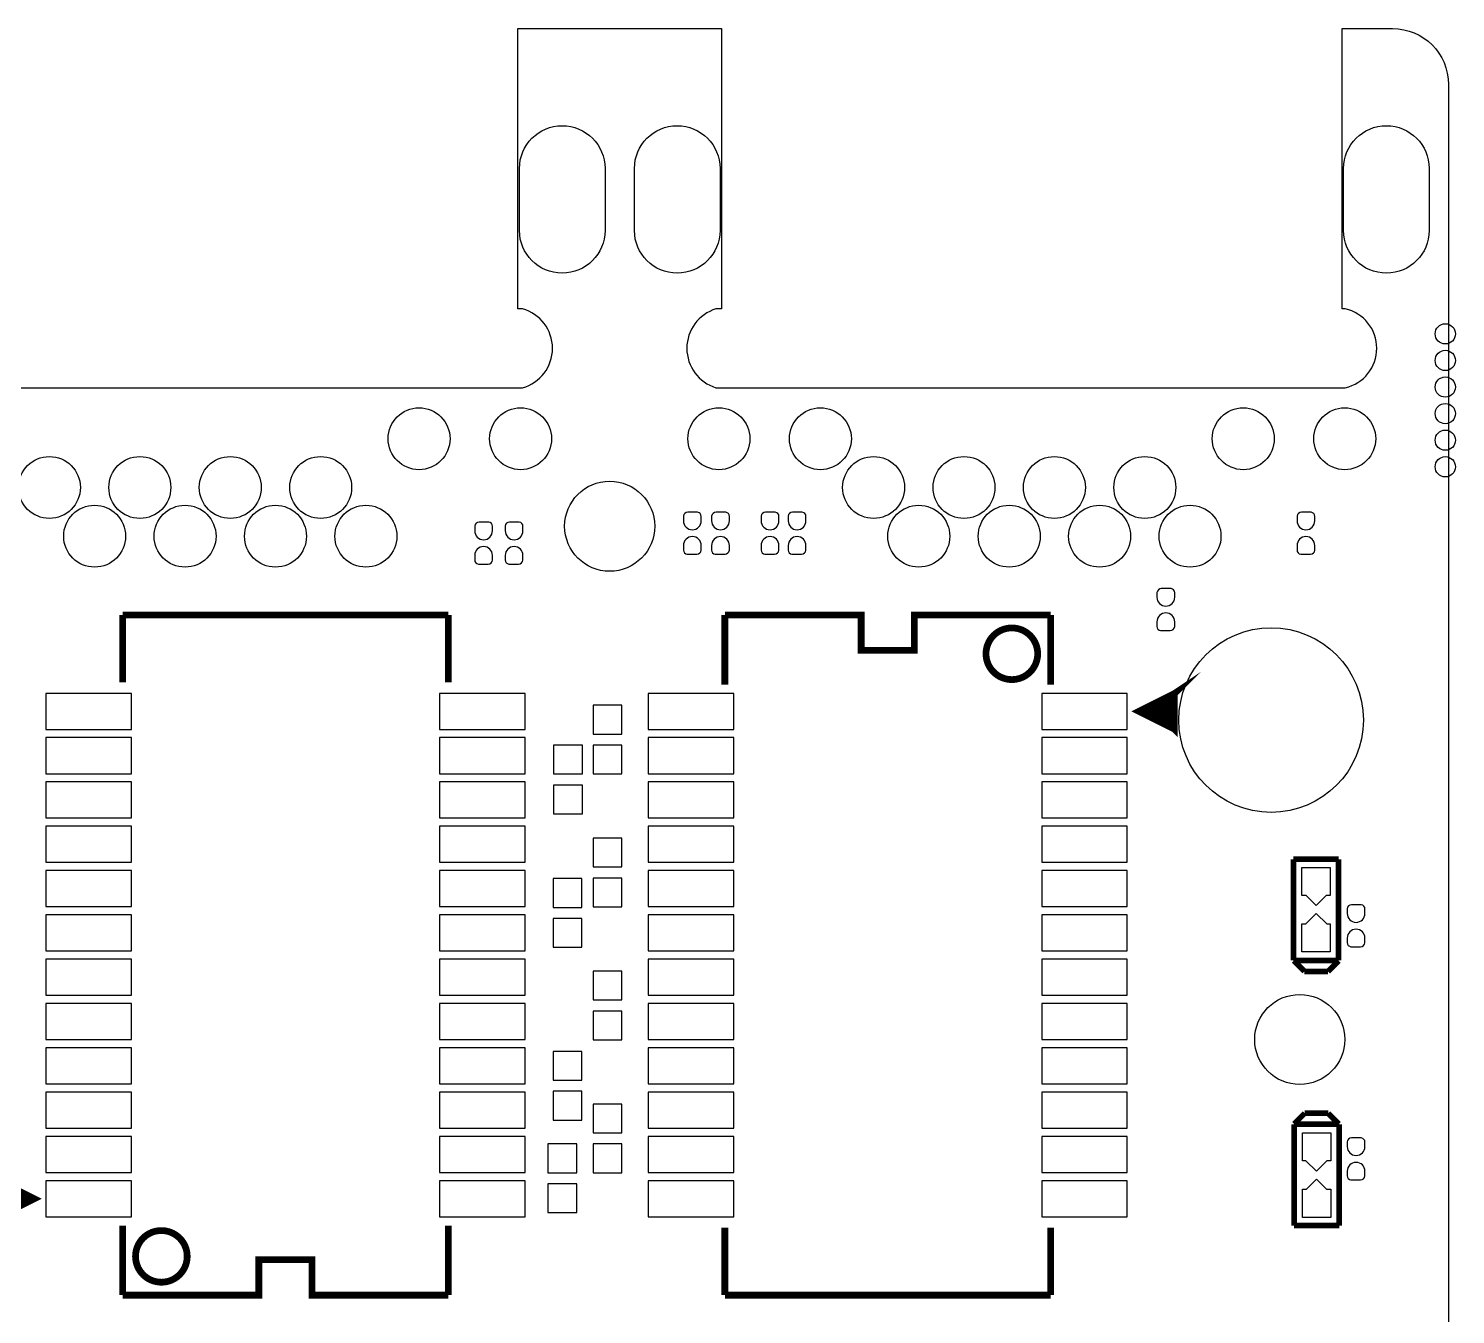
# Model space of a CAD drawing. Extents: x -0.2 to 92.2, y 0 to 62.
# Drawn here: x 59.96 to 92.16, y 30.98 to 60 of the extents above; entities that cross this region are included whole.
import ezdxf

# ---------------------------------------------------------------- set-up
doc = ezdxf.new("R2010")
doc.units = 0
doc.header["$MEASUREMENT"] = 0
for name, color, linetype in [('BG_OUTLINE', 3, 'CONTINUOUS'), ('PG_SILKSCREEN_BOTTOM', 5, 'CONTINUOUS'), ('PIN_SOLDERMASK_BOTTOM', 6, 'CONTINUOUS')]:
    doc.layers.add(name, color=color, linetype=linetype)

msp = doc.modelspace()

# ---------------------------------------------------------------- linework, layer by layer
at = {"layer": 'BG_OUTLINE'}
msp.add_lwpolyline([(56.9081, 51.894), (71.1086, 51.894, 0.760425), (71.1086, 53.674), (71.0054, 53.674), (71.0054, 60), (75.6, 60), (75.6, 53.674), (75.4736, 53.674, 0.738603), (75.4736, 51.894), (89.673, 51.894, 0.798332), (89.673, 53.674), (89.6, 53.674), (89.6, 60), (90.7394, 60, -0.414201), (92, 58.7394), (92, 26.9418), (92.0001, 26.9418), (92.0001, 1.1697, -0.414223), (90.8303, 0), (1.155, 0, -0.414213)], format="xyb", dxfattribs=at)
at = {"layer": 'PG_SILKSCREEN_BOTTOM'}
for points, const_width in [([(62.0856, 46.7656), (62.0856, 45.2449)], 0.1524), ([(69.4356, 46.7656), (62.0856, 46.7656)], 0.1524), ([(69.4356, 46.7656), (69.4356, 45.2449)], 0.1524), ([(75.6746, 46.7656), (75.6746, 45.1947)], 0.1524), ([(83.0246, 46.7656), (79.9496, 46.7656), (79.9496, 45.9656), (78.7496, 45.9656), (78.7496, 46.7656), (75.6746, 46.7656)], 0.1524), ([(83.0246, 46.7656), (83.0246, 45.1947)], 0.1524), ([(85.0146, 44.5906), (85.8146, 44.5906), (85.8146, 44.9906), (85.0146, 44.5906), (85.8146, 44.1906), (85.8146, 44.7906), (85.6146, 44.5906), (85.8146, 44.3906), (85.8146, 44.1906), (85.4146, 44.5906), (85.8146, 44.9906), (85.2146, 44.5906), (85.8146, 44.1906)], 0.1524), ([(88.5038, 41.2548), (89.5198, 41.2548)], 0.127), ([(88.5038, 38.9688), (88.5038, 41.2548)], 0.127), ([(89.5198, 41.2548), (89.5198, 38.9688)], 0.127), ([(89.5198, 38.9688), (88.5038, 38.9688)], 0.127), ([(88.5117, 38.9617), (88.7517, 38.7219)], 0.127), ([(89.2818, 38.7219), (89.5218, 38.9617)], 0.127), ([(88.7517, 38.7219), (89.2818, 38.7219)], 0.127), ([(88.757, 35.5197), (88.517, 35.2799)], 0.127), ([(89.2871, 35.5197), (88.757, 35.5197)], 0.127), ([(89.5271, 35.2799), (89.2871, 35.5197)], 0.127), ([(88.519, 32.9868), (88.519, 35.2728)], 0.127), ([(88.519, 35.2728), (89.535, 35.2728)], 0.127), ([(89.535, 35.2728), (89.535, 32.9868)], 0.127), ([(60.0956, 33.5906), (59.2956, 33.5906), (59.2956, 33.1906), (60.0956, 33.5906), (59.2956, 33.9906), (59.2956, 33.3906), (59.4956, 33.5906), (59.2956, 33.7906), (59.2956, 33.9906), (59.6956, 33.5906), (59.2956, 33.1906), (59.8956, 33.5906), (59.2956, 33.9906)], 0.1524), ([(62.0856, 31.4156), (62.0856, 32.9865)], 0.1524), ([(69.4356, 31.4156), (69.4356, 32.9865)], 0.1524), ([(75.6746, 31.4156), (75.6746, 32.9363)], 0.1524), ([(83.0246, 31.4156), (83.0246, 32.9363)], 0.1524), ([(89.535, 32.9868), (88.519, 32.9868)], 0.127), ([(62.0856, 31.4156), (65.1606, 31.4156), (65.1606, 32.2156), (66.3606, 32.2156), (66.3606, 31.4156), (69.4356, 31.4156)], 0.1524), ([(75.6746, 31.4156), (83.0246, 31.4156)], 0.1524)]:
    msp.add_lwpolyline(points, dxfattribs=dict(at, const_width=const_width))
at = {"layer": 'PG_SILKSCREEN_BOTTOM', "const_width": 0.1524}
for points in [[(82.7327, 45.8906, 1), (81.5665, 45.8906, 1)], [(63.5437, 32.2906, 1), (62.3775, 32.2906, 1)]]:
    msp.add_lwpolyline(points, format="xyb", close=True, dxfattribs=at)
at = {"layer": 'PIN_SOLDERMASK_BOTTOM'}
for points in [[(72.9706, 56.8418), (72.9706, 55.4448, -1), (71.0402, 55.4448), (71.0402, 56.8418, -1)], [(75.5652, 56.8418), (75.5652, 55.4448, -1), (73.6348, 55.4448), (73.6348, 56.8418, -1)], [(91.5652, 56.8418), (91.5652, 55.4448, -1), (89.6348, 55.4448), (89.6348, 56.8418, -1)], [(74.7405, 48.9942), (74.7405, 48.8898, 0.999515), (75.1423, 48.8898), (75.1423, 48.9914, 0.380778), (75.0593, 49.0846), (74.8398, 49.0846, 0.38701)], [(75.3755, 48.9942), (75.3755, 48.8898, 0.999515), (75.7773, 48.8898), (75.7773, 48.9914, 0.380778), (75.6943, 49.0846), (75.4748, 49.0846, 0.38701)], [(76.4931, 48.9942), (76.4931, 48.8898, 0.999515), (76.8949, 48.8898), (76.8949, 48.9914, 0.380778), (76.8119, 49.0846), (76.5924, 49.0846, 0.38701)], [(77.1027, 48.9942), (77.1027, 48.8898, 0.999515), (77.5045, 48.8898), (77.5045, 48.9914, 0.380778), (77.4215, 49.0846), (77.202, 49.0846, 0.38701)], [(88.5835, 48.9942), (88.5835, 48.8898, 0.999515), (88.9853, 48.8898), (88.9853, 48.9914, 0.380778), (88.9023, 49.0846), (88.6828, 49.0846, 0.38701)], [(70.0301, 48.7695), (70.0301, 48.6651, 0.999515), (70.4319, 48.6651), (70.4319, 48.7667, 0.380778), (70.3489, 48.8599), (70.1294, 48.8599, 0.38701)], [(70.7177, 48.7695), (70.7177, 48.6651, 0.999515), (71.1195, 48.6651), (71.1195, 48.7667, 0.380778), (71.0365, 48.8599), (70.817, 48.8599, 0.38701)], [(70.4319, 48.0045), (70.4319, 48.1089, 0.999515), (70.0301, 48.1089), (70.0301, 48.0073, 0.380778), (70.1131, 47.9141), (70.3326, 47.9141, 0.38701)], [(71.1195, 48.0045), (71.1195, 48.1089, 0.999515), (70.7177, 48.1089), (70.7177, 48.0073, 0.380778), (70.8007, 47.9141), (71.0202, 47.9141, 0.38701)], [(75.1423, 48.2292), (75.1423, 48.3336, 0.999515), (74.7405, 48.3336), (74.7405, 48.232, 0.380778), (74.8235, 48.1388), (75.043, 48.1388, 0.38701)], [(75.7773, 48.2292), (75.7773, 48.3336, 0.999515), (75.3755, 48.3336), (75.3755, 48.232, 0.380778), (75.4585, 48.1388), (75.678, 48.1388, 0.38701)], [(76.8949, 48.2292), (76.8949, 48.3336, 0.999515), (76.4931, 48.3336), (76.4931, 48.232, 0.380778), (76.5761, 48.1388), (76.7956, 48.1388, 0.38701)], [(77.5045, 48.2292), (77.5045, 48.3336, 0.999515), (77.1027, 48.3336), (77.1027, 48.232, 0.380778), (77.1857, 48.1388), (77.4052, 48.1388, 0.38701)], [(88.9853, 48.2292), (88.9853, 48.3336, 0.999515), (88.5835, 48.3336), (88.5835, 48.232, 0.380778), (88.6665, 48.1388), (88.886, 48.1388, 0.38701)], [(85.4225, 47.2709), (85.4225, 47.1665, 0.999515), (85.8243, 47.1665), (85.8243, 47.2681, 0.380778), (85.7413, 47.3613), (85.5218, 47.3613, 0.38701)], [(85.8243, 46.5059), (85.8243, 46.6103, 0.999515), (85.4225, 46.6103), (85.4225, 46.5087, 0.380778), (85.5055, 46.4155), (85.725, 46.4155, 0.38701)], [(89.7151, 40.1344), (89.7151, 40.03, 0.999515), (90.1169, 40.03), (90.1169, 40.1316, 0.380778), (90.0339, 40.2248), (89.8144, 40.2248, 0.38701)], [(90.1169, 39.3694), (90.1169, 39.4738, 0.999515), (89.7151, 39.4738), (89.7151, 39.3722, 0.380778), (89.7981, 39.279), (90.0176, 39.279, 0.38701)], [(89.7151, 34.8722), (89.7151, 34.7678, 0.999515), (90.1169, 34.7678), (90.1169, 34.8694, 0.380778), (90.0339, 34.9626), (89.8144, 34.9626, 0.38701)], [(90.1169, 34.1072), (90.1169, 34.2116, 0.999515), (89.7151, 34.2116), (89.7151, 34.11, 0.380778), (89.7981, 34.0168), (90.0176, 34.0168, 0.38701)]]:
    msp.add_lwpolyline(points, format="xyb", close=True, dxfattribs=at)
for points in [[(60.3554, 44.1842), (62.2858, 44.1842), (62.2858, 44.997), (60.3554, 44.997)], [(69.2354, 44.1842), (71.1658, 44.1842), (71.1658, 44.997), (69.2354, 44.997)], [(75.8748, 44.997), (73.9444, 44.997), (73.9444, 44.1842), (75.8748, 44.1842)], [(84.7548, 44.997), (82.8244, 44.997), (82.8244, 44.1842), (84.7548, 44.1842)], [(73.35, 44.7283), (72.7, 44.7283), (72.7, 44.0783), (73.35, 44.0783)], [(60.3554, 43.1842), (62.2858, 43.1842), (62.2858, 43.997), (60.3554, 43.997)], [(69.2354, 43.1842), (71.1658, 43.1842), (71.1658, 43.997), (69.2354, 43.997)], [(71.811, 43.1781), (72.461, 43.1781), (72.461, 43.8281), (71.811, 43.8281)], [(73.35, 43.8281), (72.7, 43.8281), (72.7, 43.1781), (73.35, 43.1781)], [(75.8748, 43.997), (73.9444, 43.997), (73.9444, 43.1842), (75.8748, 43.1842)], [(84.7548, 43.997), (82.8244, 43.997), (82.8244, 43.1842), (84.7548, 43.1842)], [(60.3554, 42.1842), (62.2858, 42.1842), (62.2858, 42.997), (60.3554, 42.997)], [(69.2354, 42.1842), (71.1658, 42.1842), (71.1658, 42.997), (69.2354, 42.997)], [(71.811, 42.2779), (72.461, 42.2779), (72.461, 42.9279), (71.811, 42.9279)], [(75.8748, 42.997), (73.9444, 42.997), (73.9444, 42.1842), (75.8748, 42.1842)], [(84.7548, 42.997), (82.8244, 42.997), (82.8244, 42.1842), (84.7548, 42.1842)], [(60.3554, 41.1842), (62.2858, 41.1842), (62.2858, 41.997), (60.3554, 41.997)], [(69.2354, 41.1842), (71.1658, 41.1842), (71.1658, 41.997), (69.2354, 41.997)], [(75.8748, 41.997), (73.9444, 41.997), (73.9444, 41.1842), (75.8748, 41.1842)], [(84.7548, 41.997), (82.8244, 41.997), (82.8244, 41.1842), (84.7548, 41.1842)], [(73.35, 41.7283), (72.7, 41.7283), (72.7, 41.0783), (73.35, 41.0783)], [(60.3554, 40.1842), (62.2858, 40.1842), (62.2858, 40.997), (60.3554, 40.997)], [(69.2354, 40.1842), (71.1658, 40.1842), (71.1658, 40.997), (69.2354, 40.997)], [(75.8748, 40.997), (73.9444, 40.997), (73.9444, 40.1842), (75.8748, 40.1842)], [(84.7548, 40.997), (82.8244, 40.997), (82.8244, 40.1842), (84.7548, 40.1842)], [(89.3317, 40.4336), (89.2428, 40.4336), (89.239, 40.4336), (89.0154, 40.2104), (88.7922, 40.4336), (88.7627, 40.4336), (88.6954, 40.4336), (88.6954, 41.0704), (89.3317, 41.0704)], [(71.7987, 40.1658), (72.4487, 40.1658), (72.4487, 40.8158), (71.7987, 40.8158)], [(73.35, 40.8281), (72.7, 40.8281), (72.7, 40.1781), (73.35, 40.1781)], [(60.3554, 39.1842), (62.2858, 39.1842), (62.2858, 39.997), (60.3554, 39.997)], [(69.2354, 39.1842), (71.1658, 39.1842), (71.1658, 39.997), (69.2354, 39.997)], [(75.8748, 39.997), (73.9444, 39.997), (73.9444, 39.1842), (75.8748, 39.1842)], [(84.7548, 39.997), (82.8244, 39.997), (82.8244, 39.1842), (84.7548, 39.1842)], [(89.3311, 39.1612), (88.6951, 39.1612), (88.6951, 39.7947), (88.7792, 39.7947), (88.784, 39.7947), (89.019, 40.0296), (89.2539, 39.7947), (89.2585, 39.7947), (89.3311, 39.7947)], [(71.7987, 39.2656), (72.4487, 39.2656), (72.4487, 39.9156), (71.7987, 39.9156)], [(60.3554, 38.1842), (62.2858, 38.1842), (62.2858, 38.997), (60.3554, 38.997)], [(69.2354, 38.1842), (71.1658, 38.1842), (71.1658, 38.997), (69.2354, 38.997)], [(75.8748, 38.997), (73.9444, 38.997), (73.9444, 38.1842), (75.8748, 38.1842)], [(84.7548, 38.997), (82.8244, 38.997), (82.8244, 38.1842), (84.7548, 38.1842)], [(73.35, 38.7283), (72.7, 38.7283), (72.7, 38.0783), (73.35, 38.0783)], [(60.3554, 37.1842), (62.2858, 37.1842), (62.2858, 37.997), (60.3554, 37.997)], [(69.2354, 37.1842), (71.1658, 37.1842), (71.1658, 37.997), (69.2354, 37.997)], [(75.8748, 37.997), (73.9444, 37.997), (73.9444, 37.1842), (75.8748, 37.1842)], [(84.7548, 37.997), (82.8244, 37.997), (82.8244, 37.1842), (84.7548, 37.1842)], [(73.35, 37.8281), (72.7, 37.8281), (72.7, 37.1781), (73.35, 37.1781)], [(60.3554, 36.1842), (62.2858, 36.1842), (62.2858, 36.997), (60.3554, 36.997)], [(69.2354, 36.1842), (71.1658, 36.1842), (71.1658, 36.997), (69.2354, 36.997)], [(72.4487, 36.9156), (71.7987, 36.9156), (71.7987, 36.2656), (72.4487, 36.2656)], [(75.8748, 36.997), (73.9444, 36.997), (73.9444, 36.1842), (75.8748, 36.1842)], [(84.7548, 36.997), (82.8244, 36.997), (82.8244, 36.1842), (84.7548, 36.1842)], [(60.3554, 35.1842), (62.2858, 35.1842), (62.2858, 35.997), (60.3554, 35.997)], [(69.2354, 35.1842), (71.1658, 35.1842), (71.1658, 35.997), (69.2354, 35.997)], [(72.4487, 36.0154), (71.7987, 36.0154), (71.7987, 35.3654), (72.4487, 35.3654)], [(75.8748, 35.997), (73.9444, 35.997), (73.9444, 35.1842), (75.8748, 35.1842)], [(84.7548, 35.997), (82.8244, 35.997), (82.8244, 35.1842), (84.7548, 35.1842)], [(73.35, 35.7283), (72.7, 35.7283), (72.7, 35.0783), (73.35, 35.0783)], [(60.3554, 34.1842), (62.2858, 34.1842), (62.2858, 34.997), (60.3554, 34.997)], [(69.2354, 34.1842), (71.1658, 34.1842), (71.1658, 34.997), (69.2354, 34.997)], [(71.684, 34.1781), (72.334, 34.1781), (72.334, 34.8281), (71.684, 34.8281)], [(73.35, 34.8281), (72.7, 34.8281), (72.7, 34.1781), (73.35, 34.1781)], [(75.8748, 34.997), (73.9444, 34.997), (73.9444, 34.1842), (75.8748, 34.1842)], [(84.7548, 34.997), (82.8244, 34.997), (82.8244, 34.1842), (84.7548, 34.1842)], [(88.7077, 35.0804), (89.3437, 35.0804), (89.3437, 34.4469), (89.2596, 34.4469), (89.2548, 34.4469), (89.0198, 34.212), (88.7849, 34.4469), (88.7803, 34.4469), (88.7077, 34.4469)], [(60.3554, 33.1842), (62.2858, 33.1842), (62.2858, 33.997), (60.3554, 33.997)], [(69.2354, 33.1842), (71.1658, 33.1842), (71.1658, 33.997), (69.2354, 33.997)], [(71.684, 33.2779), (72.334, 33.2779), (72.334, 33.9279), (71.684, 33.9279)], [(75.8748, 33.997), (73.9444, 33.997), (73.9444, 33.1842), (75.8748, 33.1842)], [(84.7548, 33.997), (82.8244, 33.997), (82.8244, 33.1842), (84.7548, 33.1842)], [(88.7071, 33.808), (88.796, 33.808), (88.7998, 33.808), (89.0234, 34.0312), (89.2466, 33.808), (89.2761, 33.808), (89.3434, 33.808), (89.3434, 33.1712), (88.7071, 33.1712)]]:
    msp.add_lwpolyline(points, close=True, dxfattribs=at)
for centre, radius in [((91.9299, 53.11), 0.2286), ((91.9299, 52.5098), 0.2286), ((91.9299, 51.9099), 0.2286), ((91.9299, 51.3099), 0.2286), ((68.7754, 50.7433), 0.6985), ((71.0654, 50.7433), 0.6985), ((75.54, 50.7433), 0.6985), ((77.83, 50.7433), 0.6985), ((87.37, 50.7433), 0.6985), ((89.66, 50.7433), 0.6985), ((91.9299, 50.71), 0.2286), ((60.4354, 49.6433), 0.6985), ((62.4754, 49.6433), 0.6985), ((64.5154, 49.6433), 0.6985), ((66.5554, 49.6433), 0.6985), ((79.03, 49.6433), 0.6985), ((81.07, 49.6433), 0.6985), ((83.11, 49.6433), 0.6985), ((85.15, 49.6433), 0.6985), ((91.9299, 50.1098), 0.2286), ((73.0758, 48.768), 1.016), ((61.4554, 48.5433), 0.6985), ((63.4954, 48.5433), 0.6985), ((65.5354, 48.5433), 0.6985), ((67.5754, 48.5433), 0.6985), ((80.05, 48.5433), 0.6985), ((82.09, 48.5433), 0.6985), ((84.13, 48.5433), 0.6985), ((86.17, 48.5433), 0.6985), ((88, 44.394), 2.0828), ((88.646, 37.1856), 1.016)]:
    msp.add_circle(centre, radius, dxfattribs=at)

doc.saveas('drawing.dxf')
